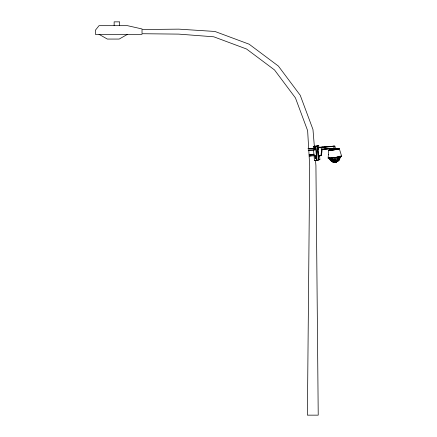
<?xml version="1.0" encoding="UTF-8"?>
<svg xmlns="http://www.w3.org/2000/svg" width="437" height="437" viewBox="0 0 437 437"><rect width="100%" height="100%" fill="white"/><g stroke="black" fill="none" stroke-linecap="round" stroke-linejoin="round"><path stroke-width="0.66" d="M340.106 156.004L339.789 158.352M328.121 158.074L328.717 150.268M320.905 155.851L321.905 147.329L322.457 147.04L317.972 147.64L318.693 156.025L321.457 155.561L322.227 149.006M335.321 161.701C333.868 163.514 329.886 160.608 329.514 158.593L329.788 158.314M321.495 149.47L335.239 148.258L334.879 148.236M338.91 160.051L339.653 158.811L338.97 160.232L337.779 161.34L335.124 162.247L334.316 157.784L331.612 157.883L332.3 160.439L333.628 162.007L336.408 162.001L338.97 160.232L336.621 161.783L334.758 162.269L333.415 160.434L332.901 157.872M335.682 161.674L335.239 162.154C332.743 162.58 330.41 160.854 329.514 158.593M330.443 159.603L330.274 160.073C333.311 160.783 336.982 160.526 339.735 159.035L340.194 156.26L339.489 159.287L338.773 160.439L335.829 161.204L332.136 161.329L330.672 160.253L329.837 158.123M331.388 160.696L331.186 160.903L332.415 161.668L333.797 162.094L335.851 162.149L337.457 161.488L338.932 159.549L339.27 156.85L334.316 157.784M336.299 161.69L337.643 160.963M318.223 149.733L317.972 147.646L334.917 146.133L335.228 148.28M127.511 34.332L119.192 39.062L107.344 39.062L99.024 34.332M334.884 146.116L318.546 147.345L317.972 147.646L318.426 148.886M316.683 146.471L317.994 145.783M313.422 148.629L313.253 146.674L317.333 146.439L318.764 145.696L318.873 147.69M318.693 156.025L319.245 155.736M318.546 147.345L317.972 147.64L333.928 148.476L333.748 146.34M332.317 148.443L333.835 148.34M335.015 148.099L334.502 148.225M308.697 148.482L308.331 148.64L313.793 148.531M332.382 149.241L332.857 149.143M332.606 149.192L332.453 149.296M334.868 148.973L335.021 148.87M332.229 146.542L334.174 146.116L317.972 147.646L321.905 147.329M334.906 148.968L332.874 149.274M332.83 149.143L333.524 149.033M333.518 149.028L335.064 148.859M313.253 146.674L317.399 146.411L318.573 160.133L317.082 160.275L316.765 160.297L315.59 146.57L315.967 146.537L317.082 160.275M314.116 147.908L315.334 147.832L314.957 147.881L315.121 149.815L314.285 149.847L314.116 147.908L314.493 147.859L314.662 149.793L315.498 149.765M314.285 149.847L314.662 149.793M314.93 155.982L315.306 155.933L315.503 158.183L315.126 158.238L314.93 155.982L316.126 155.9L315.749 155.954L315.94 158.205L316.317 158.156L315.126 158.238M313.537 149.935L314.427 160.379L314.804 160.33M316.765 160.297L317.142 160.248L314.427 160.379M321.506 149.438L328.728 148.777M330.044 148.662L332.011 148.482M316.759 145.865L318.152 145.745M332.601 149.296L332.907 149.268M318.764 145.696L313.979 146.215L314.296 146.204L314.52 148.815M323.883 149.093L327.81 148.777M329.771 148.624L332.393 148.411M319.168 159.5L319.939 159.412L318.513 160.16L317.333 146.439M313.881 149.989L308.418 150.099M315.59 146.57L315.907 146.553M309.598 154.485L309.937 154.469M309.675 155.949L310.008 155.927M309.997 154.463L311.319 154.398M310.521 154.436L309.172 154.507M310.073 155.927L311.395 155.856M310.598 155.9L309.243 155.971M311.876 154.365L314.383 154.239M310.854 154.419L312.275 154.348M311.952 155.829L314.46 155.703M310.926 155.883L312.346 155.807M142.025 34.332L95.359 34.332L95.359 30.273L99.024 25.679L127.511 25.679L142.025 28.957M334.283 161.865L335.496 162.203L335.698 161.876L335.753 157.626M339.62 157.233L340.15 157.681C337.08 159.341 332.989 159.631 329.602 158.839L329.383 157.921M336.506 161.728C336.441 162.362 332.584 162.498 332.557 161.521C335.714 163.695 339.199 160.597 338.32 157.145M334.944 161.739L335.239 162.154L336.648 161.848L337.872 161.067M339.358 148.82L341.641 156.233M330.53 157.812L331.361 160.379L332.136 161.329L333.087 161.969L334.272 162.001L336.381 161.766L337.069 160.029L337.118 157.407M319.605 155.496L319.884 159.445M316.027 155.801L316.191 157.681M314.558 148.902L312.974 129.51L300.241 95.299L278.369 66.063L249.139 44.197L214.928 31.459L178.793 29.137L142.025 29.53L142.025 33.72L178.618 34.113L213.769 36.801L246.523 48.993L274.507 69.931L295.445 97.915L307.637 130.668L308.708 148.93M315.487 160.27L315.924 165.623L318.223 415.15L307.402 415.15L309.702 165.842L308.79 150.284M119.662 25.679L119.662 21.85L114.139 21.85L114.139 25.679M313.984 150A4.392 0.279 -3.5 0 1 308.172 150.038M313.892 148.542A4.392 0.279 -3.5 0 1 308.806 148.749A4.392 0.279 -3.5 0 1 309.041 148.389M314.252 148.001A4.392 0.279 -3.5 0 1 315.219 147.979M329.028 150.142A5.397 0.311 -8.1 0 0 331.759 150.153A5.397 0.311 -8.1 0 0 338.653 149.05A5.397 0.311 -8.1 0 0 337.118 148.848A5.118 0.295 -8.1 0 1 337.97 149.148A5.118 0.295 -8.1 0 1 331.279 150.181A5.118 0.295 -8.1 0 1 329.252 150.082M341.046 156.113A6.855 0.399 -8.1 0 1 335.152 157.517A6.855 0.399 -8.1 0 1 328.515 157.915M340.117 156.271A5.823 0.339 -8.1 0 1 340.292 156.506M339.593 156.681A5.823 0.339 -8.1 0 1 334.857 157.5M334.354 157.566A5.823 0.339 -8.1 0 1 331.557 157.904M330.448 157.997A5.823 0.339 -8.1 0 1 329.137 157.937M340.347 156.233A6.08 0.355 -8.1 0 1 338.73 156.883A6.08 0.355 -8.1 0 1 331.41 157.937M330.257 158.036A6.08 0.355 -8.1 0 1 328.892 157.97M338.549 148.831A4.873 0.284 -8.1 0 1 333.595 149.88A4.873 0.284 -8.1 0 1 329.241 150.12M331.628 149.618A4.873 0.284 -8.1 0 1 332.814 149.427M337.408 148.864A4.873 0.284 -8.1 0 1 338.123 148.82M335.245 148.613A4.873 0.284 -8.1 0 1 337.577 148.727A4.873 0.284 -8.1 0 1 329.684 149.82A4.873 0.284 -8.1 0 1 332.748 148.957M328.717 154.632A5.823 0.339 -8.1 0 1 328.657 154.551M333.868 162.018L335.239 162.154L333.868 162.018"/></g></svg>
